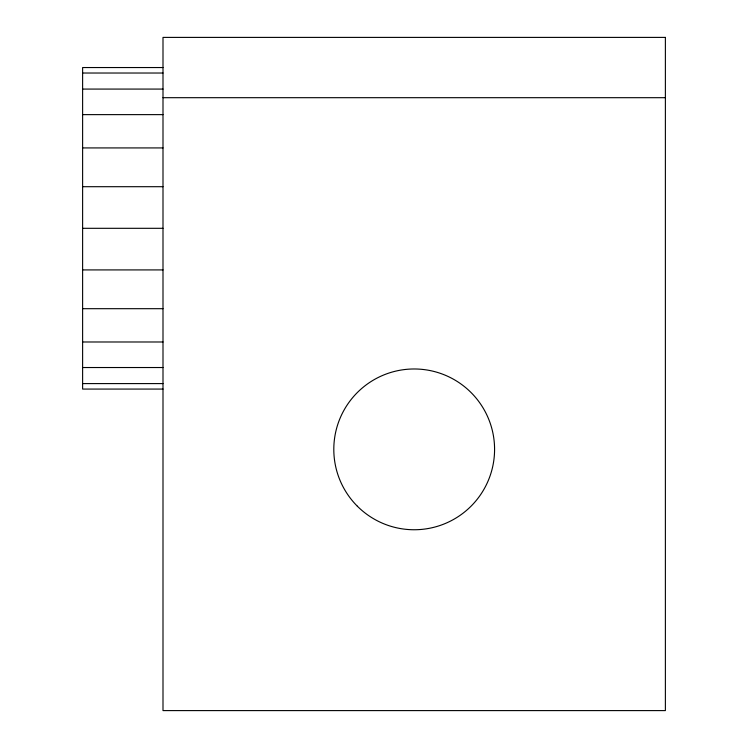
<?xml version="1.0" encoding="UTF-8"?>
<svg xmlns="http://www.w3.org/2000/svg" width="748" height="748" viewBox="0 0 748 748"><rect width="100%" height="100%" fill="white"/><g stroke="black" fill="none" stroke-linecap="round" stroke-linejoin="round"><path stroke-width="1.12" d="M162.999 67.544L82.617 67.544L82.617 389.072L162.999 389.072M82.617 73.023L162.999 73.023M82.617 89.077L162.999 89.077M162.999 97.689L665.383 97.689M82.617 114.631L162.999 114.631M82.617 147.926L162.999 147.926M82.617 186.701L162.999 186.701M82.617 228.308L162.999 228.308M82.617 269.916L162.999 269.916M82.617 308.69L162.999 308.69M82.617 341.986L162.999 341.986M82.617 367.53L162.999 367.53M82.617 383.593L162.999 383.593M665.383 37.4L162.999 37.4L162.999 710.6L665.383 710.6L665.383 37.4M357.348 506.2A80.382 80.382 0 0 0 491.838 470.165A80.382 80.382 0 0 0 393.383 371.719A80.382 80.382 0 0 0 357.348 506.2"/></g></svg>
